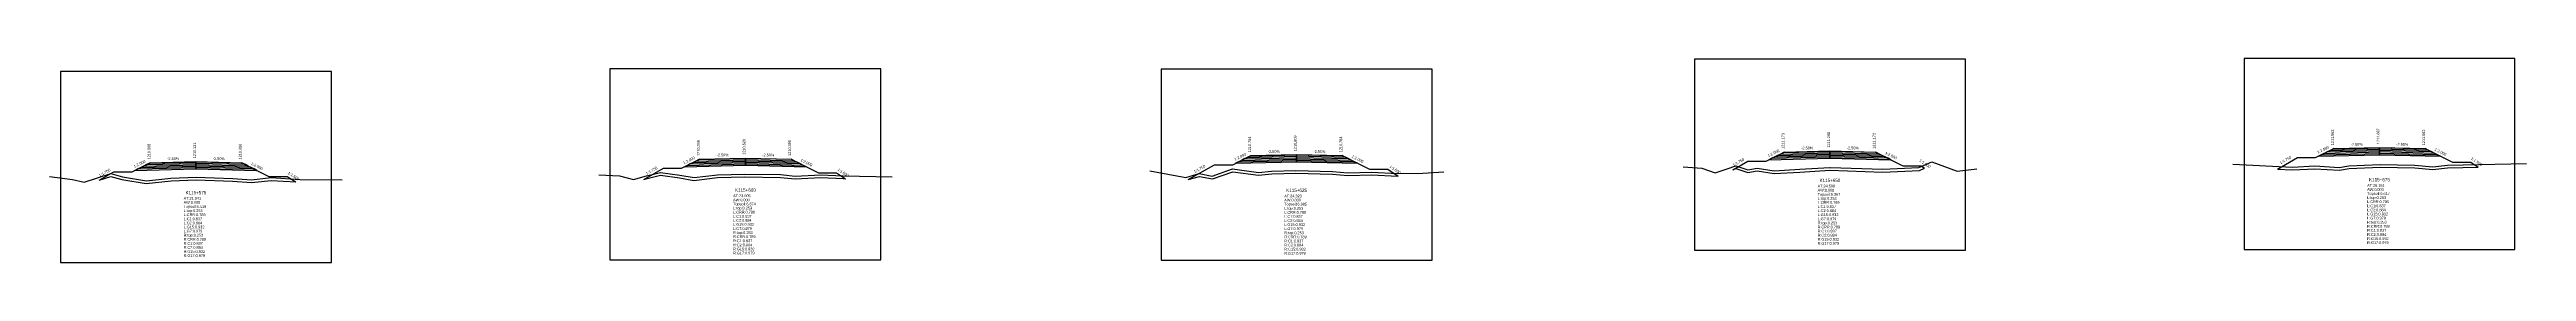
# Model space of a CAD drawing. Extents: x -7 to 78429, y 1189 to 1262.
# Drawn here: x 71088.2 to 71359.7, y 1199 to 1221.5 of the extents above; entities that cross this region are included whole.
import ezdxf
from ezdxf.enums import TextEntityAlignment as Align

# ---------------------------------------------------------------- set-up
doc = ezdxf.new("R2010")
doc.units = 0

msp = doc.modelspace()

# ---------------------------------------------------------------- linework, layer by layer
at = {"layer": 'A4_BORDER', "color": 7}
for points in [[(71089.401, 1199.035), (71119.101, 1199.035), (71119.101, 1220.035), (71089.401, 1220.035), (71089.401, 1199.035)], [(71149.64, 1199.319), (71179.34, 1199.319), (71179.34, 1220.319), (71149.64, 1220.319), (71149.64, 1199.319)], [(71210.062, 1199.296), (71239.762, 1199.296), (71239.762, 1220.296), (71210.062, 1220.296), (71210.062, 1199.296)], [(71268.536, 1200.385), (71298.236, 1200.385), (71298.236, 1221.385), (71268.536, 1221.385), (71268.536, 1200.385)], [(71328.781, 1200.463), (71358.481, 1200.463), (71358.481, 1221.463), (71328.781, 1221.463), (71328.781, 1200.463)]]:
    msp.add_lwpolyline(points, dxfattribs=at)
at = {"layer": 'CLEAR_GROUND', "color": 8}
for points in [[(71093.645, 1208.088), (71094.917, 1208.494), (71096.14, 1208.166), (71098.804, 1207.725), (71101.525, 1208.023), (71104.271, 1208.114), (71108.263, 1207.984), (71110.33, 1207.812), (71112.504, 1208.066), (71115.183, 1207.885)], [(71153.345, 1208.169), (71153.721, 1208.276), (71155.177, 1208.626), (71157.256, 1208.357), (71158.85, 1208.06), (71161.435, 1208.364), (71164.43, 1208.462), (71168.318, 1208.393), (71169.947, 1208.237), (71172.764, 1208.379), (71175.207, 1208.254), (71175.457, 1208.25)], [(71213.045, 1208.146), (71214.251, 1208.507), (71215.695, 1208.215), (71217.91, 1209.01), (71220.72, 1208.62), (71222.192, 1208.774), (71224.838, 1208.838), (71228.839, 1208.738), (71230.535, 1208.592), (71233.129, 1208.68), (71236.009, 1208.517), (71236.061, 1208.518)], [(71272.745, 1209.235), (71273.084, 1209.362), (71274.371, 1208.929), (71275.4, 1209.095), (71277.267, 1208.815), (71280.085, 1208.982), (71283.36, 1209.169), (71283.362, 1209.169), (71289.196, 1208.984), (71293.201, 1209.166), (71293.764, 1209.421)], [(71332.445, 1209.313), (71334.088, 1209.23), (71336.537, 1209.344), (71339.235, 1209.192), (71340.299, 1209.353), (71343.693, 1209.502), (71347.497, 1209.427), (71349.471, 1209.268), (71351.105, 1209.444), (71354.461, 1209.508)]]:
    msp.add_lwpolyline(points, dxfattribs=at)
at = {"layer": 'DESIGN_ROAD_TRIMMED', "color": 1}
for points in [[(71272.745, 1209.235), (71274.386, 1210.173), (71276.386, 1210.173), (71278.386, 1211.173), (71278.386, 1211.173), (71278.281, 1211.12), (71278.281, 1211.12), (71277.965, 1210.962), (71277.965, 1210.962), (71277.65, 1210.805), (71277.65, 1210.805), (71277.334, 1210.647), (71277.334, 1210.647), (71277.018, 1210.489), (71277.018, 1210.489), (71276.702, 1210.331), (71283.386, 1210.498), (71283.386, 1210.648), (71283.386, 1210.648), (71283.386, 1210.798), (71283.386, 1210.798), (71283.386, 1210.948), (71283.386, 1210.948), (71283.386, 1211.098), (71283.386, 1211.098), (71283.386, 1211.248), (71283.386, 1211.248), (71283.386, 1211.298), (71283.386, 1211.298), (71283.386, 1211.298), (71283.386, 1211.298), (71283.386, 1211.298), (71283.386, 1211.248), (71283.386, 1211.248), (71283.386, 1211.098), (71283.386, 1211.098), (71283.386, 1210.948), (71283.386, 1210.948), (71283.386, 1210.798), (71283.386, 1210.798), (71283.386, 1210.648), (71283.386, 1210.648), (71283.386, 1210.498), (71290.071, 1210.331), (71289.755, 1210.489), (71289.755, 1210.489), (71289.439, 1210.647), (71289.439, 1210.647), (71289.123, 1210.805), (71289.123, 1210.805), (71288.808, 1210.962), (71288.808, 1210.962), (71288.492, 1211.12), (71288.492, 1211.12), (71288.386, 1211.173), (71288.386, 1211.173), (71291.386, 1209.673), (71293.386, 1209.673), (71293.764, 1209.421)], [(71332.445, 1209.313), (71334.631, 1210.562), (71336.631, 1210.562), (71338.631, 1211.562), (71338.631, 1211.562), (71338.525, 1211.509), (71338.525, 1211.509), (71338.21, 1211.351), (71338.21, 1211.351), (71337.894, 1211.194), (71337.894, 1211.194), (71337.578, 1211.036), (71337.578, 1211.036), (71337.262, 1210.878), (71337.262, 1210.878), (71336.946, 1210.72), (71343.631, 1210.887), (71343.631, 1211.037), (71343.631, 1211.037), (71343.631, 1211.187), (71343.631, 1211.187), (71343.631, 1211.337), (71343.631, 1211.337), (71343.631, 1211.487), (71343.631, 1211.487), (71343.631, 1211.637), (71343.631, 1211.637), (71343.631, 1211.687), (71343.631, 1211.687), (71343.631, 1211.687), (71343.631, 1211.687), (71343.631, 1211.687), (71343.631, 1211.637), (71343.631, 1211.637), (71343.631, 1211.487), (71343.631, 1211.487), (71343.631, 1211.337), (71343.631, 1211.337), (71343.631, 1211.187), (71343.631, 1211.187), (71343.631, 1211.037), (71343.631, 1211.037), (71343.631, 1210.887), (71350.315, 1210.72), (71349.999, 1210.878), (71349.999, 1210.878), (71349.683, 1211.036), (71349.683, 1211.036), (71349.367, 1211.194), (71349.367, 1211.194), (71349.052, 1211.351), (71349.052, 1211.351), (71348.736, 1211.509), (71348.736, 1211.509), (71348.631, 1211.562), (71348.631, 1211.562), (71351.631, 1210.062), (71353.631, 1210.062), (71354.461, 1209.508)], [(71093.645, 1208.088), (71095.251, 1209.006), (71097.251, 1209.006), (71099.251, 1210.006), (71099.251, 1210.006), (71099.146, 1209.953), (71099.146, 1209.953), (71098.83, 1209.795), (71098.83, 1209.795), (71098.514, 1209.638), (71098.514, 1209.638), (71098.198, 1209.48), (71098.198, 1209.48), (71097.883, 1209.322), (71097.883, 1209.322), (71097.567, 1209.164), (71104.251, 1209.331), (71104.251, 1209.481), (71104.251, 1209.481), (71104.251, 1209.631), (71104.251, 1209.631), (71104.251, 1209.781), (71104.251, 1209.781), (71104.251, 1209.931), (71104.251, 1209.931), (71104.251, 1210.081), (71104.251, 1210.081), (71104.251, 1210.131), (71104.251, 1210.131), (71104.251, 1210.131), (71104.251, 1210.131), (71104.251, 1210.131), (71104.251, 1210.081), (71104.251, 1210.081), (71104.251, 1209.931), (71104.251, 1209.931), (71104.251, 1209.781), (71104.251, 1209.781), (71104.251, 1209.631), (71104.251, 1209.631), (71104.251, 1209.481), (71104.251, 1209.481), (71104.251, 1209.331), (71110.935, 1209.164), (71110.62, 1209.322), (71110.62, 1209.322), (71110.304, 1209.48), (71110.304, 1209.48), (71109.988, 1209.638), (71109.988, 1209.638), (71109.672, 1209.795), (71109.672, 1209.795), (71109.356, 1209.953), (71109.356, 1209.953), (71109.251, 1210.006), (71109.251, 1210.006), (71112.251, 1208.506), (71114.251, 1208.506), (71115.183, 1207.885)], [(71153.345, 1208.169), (71155.49, 1209.395), (71157.49, 1209.395), (71159.49, 1210.395), (71159.49, 1210.395), (71159.385, 1210.342), (71159.385, 1210.342), (71159.069, 1210.184), (71159.069, 1210.184), (71158.753, 1210.027), (71158.753, 1210.027), (71158.437, 1209.869), (71158.437, 1209.869), (71158.122, 1209.711), (71158.122, 1209.711), (71157.806, 1209.553), (71164.49, 1209.72), (71164.49, 1209.87), (71164.49, 1209.87), (71164.49, 1210.02), (71164.49, 1210.02), (71164.49, 1210.17), (71164.49, 1210.17), (71164.49, 1210.32), (71164.49, 1210.32), (71164.49, 1210.47), (71164.49, 1210.47), (71164.49, 1210.52), (71164.49, 1210.52), (71164.49, 1210.52), (71164.49, 1210.52), (71164.49, 1210.52), (71164.49, 1210.47), (71164.49, 1210.47), (71164.49, 1210.32), (71164.49, 1210.32), (71164.49, 1210.17), (71164.49, 1210.17), (71164.49, 1210.02), (71164.49, 1210.02), (71164.49, 1209.87), (71164.49, 1209.87), (71164.49, 1209.72), (71171.174, 1209.553), (71170.858, 1209.711), (71170.858, 1209.711), (71170.543, 1209.869), (71170.543, 1209.869), (71170.227, 1210.027), (71170.227, 1210.027), (71169.911, 1210.184), (71169.911, 1210.184), (71169.595, 1210.342), (71169.595, 1210.342), (71169.49, 1210.395), (71169.49, 1210.395), (71172.49, 1208.895), (71174.49, 1208.895), (71175.457, 1208.25)], [(71213.045, 1208.146), (71215.912, 1209.784), (71217.912, 1209.784), (71219.912, 1210.784), (71219.912, 1210.784), (71219.806, 1210.731), (71219.806, 1210.731), (71219.491, 1210.573), (71219.491, 1210.573), (71219.175, 1210.416), (71219.175, 1210.416), (71218.859, 1210.258), (71218.859, 1210.258), (71218.543, 1210.1), (71218.543, 1210.1), (71218.227, 1209.942), (71224.912, 1210.109), (71224.912, 1210.259), (71224.912, 1210.259), (71224.912, 1210.409), (71224.912, 1210.409), (71224.912, 1210.559), (71224.912, 1210.559), (71224.912, 1210.709), (71224.912, 1210.709), (71224.912, 1210.859), (71224.912, 1210.859), (71224.912, 1210.909), (71224.912, 1210.909), (71224.912, 1210.909), (71224.912, 1210.909), (71224.912, 1210.909), (71224.912, 1210.859), (71224.912, 1210.859), (71224.912, 1210.709), (71224.912, 1210.709), (71224.912, 1210.559), (71224.912, 1210.559), (71224.912, 1210.409), (71224.912, 1210.409), (71224.912, 1210.259), (71224.912, 1210.259), (71224.912, 1210.109), (71231.596, 1209.942), (71231.28, 1210.1), (71231.28, 1210.1), (71230.964, 1210.258), (71230.964, 1210.258), (71230.648, 1210.416), (71230.648, 1210.416), (71230.333, 1210.573), (71230.333, 1210.573), (71230.017, 1210.731), (71230.017, 1210.731), (71229.912, 1210.784), (71229.912, 1210.784), (71232.912, 1209.284), (71234.912, 1209.284), (71236.061, 1208.518)]]:
    msp.add_lwpolyline(points, dxfattribs=at)
at = {"layer": 'FINISHED_ROAD', "color": 2}
for points in [[(71274.386, 1210.173), (71276.386, 1210.173), (71278.386, 1211.173), (71278.386, 1211.173), (71283.386, 1211.298), (71288.386, 1211.173), (71288.386, 1211.173), (71291.386, 1209.673), (71293.386, 1209.673)], [(71334.631, 1210.562), (71336.631, 1210.562), (71338.631, 1211.562), (71338.631, 1211.562), (71343.631, 1211.687), (71348.631, 1211.562), (71348.631, 1211.562), (71351.631, 1210.062), (71353.631, 1210.062)], [(71095.251, 1209.006), (71097.251, 1209.006), (71099.251, 1210.006), (71099.251, 1210.006), (71104.251, 1210.131), (71109.251, 1210.006), (71109.251, 1210.006), (71112.251, 1208.506), (71114.251, 1208.506)], [(71155.49, 1209.395), (71157.49, 1209.395), (71159.49, 1210.395), (71159.49, 1210.395), (71164.49, 1210.52), (71169.49, 1210.395), (71169.49, 1210.395), (71172.49, 1208.895), (71174.49, 1208.895)], [(71215.912, 1209.784), (71217.912, 1209.784), (71219.912, 1210.784), (71219.912, 1210.784), (71224.912, 1210.909), (71229.912, 1210.784), (71229.912, 1210.784), (71232.912, 1209.284), (71234.912, 1209.284)]]:
    msp.add_lwpolyline(points, dxfattribs=at)
at = {"layer": 'LAYER_0', "color": 4}
for points in [[(71278.386, 1211.173), (71278.281, 1211.12), (71283.386, 1211.248), (71283.386, 1211.298)], [(71338.631, 1211.562), (71338.525, 1211.509), (71343.631, 1211.637), (71343.631, 1211.687)], [(71099.251, 1210.006), (71099.146, 1209.953), (71104.251, 1210.081), (71104.251, 1210.131)], [(71159.49, 1210.395), (71159.385, 1210.342), (71164.49, 1210.47), (71164.49, 1210.52)], [(71219.912, 1210.784), (71219.806, 1210.731), (71224.912, 1210.859), (71224.912, 1210.909)]]:
    msp.add_lwpolyline(points, dxfattribs=at)
at = {"layer": 'LAYER_1', "color": 4}
for points in [[(71278.281, 1211.12), (71277.965, 1210.962), (71283.386, 1211.098), (71283.386, 1211.248)], [(71338.525, 1211.509), (71338.21, 1211.351), (71343.631, 1211.487), (71343.631, 1211.637)], [(71099.146, 1209.953), (71098.83, 1209.795), (71104.251, 1209.931), (71104.251, 1210.081)], [(71159.385, 1210.342), (71159.069, 1210.184), (71164.49, 1210.32), (71164.49, 1210.47)], [(71219.806, 1210.731), (71219.491, 1210.573), (71224.912, 1210.709), (71224.912, 1210.859)]]:
    msp.add_lwpolyline(points, dxfattribs=at)
at = {"layer": 'LAYER_10', "color": 6}
for points in [[(71349.683, 1211.036), (71349.999, 1210.878), (71343.631, 1211.037), (71343.631, 1211.187)], [(71110.304, 1209.48), (71110.62, 1209.322), (71104.251, 1209.481), (71104.251, 1209.631)], [(71170.543, 1209.869), (71170.858, 1209.711), (71164.49, 1209.87), (71164.49, 1210.02)], [(71230.964, 1210.258), (71231.28, 1210.1), (71224.912, 1210.259), (71224.912, 1210.409)], [(71289.439, 1210.647), (71289.755, 1210.489), (71283.386, 1210.648), (71283.386, 1210.798)]]:
    msp.add_lwpolyline(points, dxfattribs=at)
at = {"layer": 'LAYER_11', "color": 6}
for points in [[(71110.62, 1209.322), (71110.935, 1209.164), (71104.251, 1209.331), (71104.251, 1209.481)], [(71170.858, 1209.711), (71171.174, 1209.553), (71164.49, 1209.72), (71164.49, 1209.87)], [(71231.28, 1210.1), (71231.596, 1209.942), (71224.912, 1210.109), (71224.912, 1210.259)], [(71289.755, 1210.489), (71290.071, 1210.331), (71283.386, 1210.498), (71283.386, 1210.648)], [(71349.999, 1210.878), (71350.315, 1210.72), (71343.631, 1210.887), (71343.631, 1211.037)]]:
    msp.add_lwpolyline(points, dxfattribs=at)
at = {"layer": 'LAYER_2', "color": 4}
for points in [[(71277.965, 1210.962), (71277.65, 1210.805), (71283.386, 1210.948), (71283.386, 1211.098)], [(71338.21, 1211.351), (71337.894, 1211.194), (71343.631, 1211.337), (71343.631, 1211.487)], [(71098.83, 1209.795), (71098.514, 1209.638), (71104.251, 1209.781), (71104.251, 1209.931)], [(71159.069, 1210.184), (71158.753, 1210.027), (71164.49, 1210.17), (71164.49, 1210.32)], [(71219.491, 1210.573), (71219.175, 1210.416), (71224.912, 1210.559), (71224.912, 1210.709)]]:
    msp.add_lwpolyline(points, dxfattribs=at)
at = {"layer": 'LAYER_3', "color": 4}
for points in [[(71337.894, 1211.194), (71337.578, 1211.036), (71343.631, 1211.187), (71343.631, 1211.337)], [(71098.514, 1209.638), (71098.198, 1209.48), (71104.251, 1209.631), (71104.251, 1209.781)], [(71158.753, 1210.027), (71158.437, 1209.869), (71164.49, 1210.02), (71164.49, 1210.17)], [(71219.175, 1210.416), (71218.859, 1210.258), (71224.912, 1210.409), (71224.912, 1210.559)], [(71277.65, 1210.805), (71277.334, 1210.647), (71283.386, 1210.798), (71283.386, 1210.948)]]:
    msp.add_lwpolyline(points, dxfattribs=at)
at = {"layer": 'LAYER_4', "color": 4}
for points in [[(71337.578, 1211.036), (71337.262, 1210.878), (71343.631, 1211.037), (71343.631, 1211.187)], [(71098.198, 1209.48), (71097.883, 1209.322), (71104.251, 1209.481), (71104.251, 1209.631)], [(71158.437, 1209.869), (71158.122, 1209.711), (71164.49, 1209.87), (71164.49, 1210.02)], [(71218.859, 1210.258), (71218.543, 1210.1), (71224.912, 1210.259), (71224.912, 1210.409)], [(71277.334, 1210.647), (71277.018, 1210.489), (71283.386, 1210.648), (71283.386, 1210.798)]]:
    msp.add_lwpolyline(points, dxfattribs=at)
at = {"layer": 'LAYER_5', "color": 4}
for points in [[(71097.883, 1209.322), (71097.567, 1209.164), (71104.251, 1209.331), (71104.251, 1209.481)], [(71158.122, 1209.711), (71157.806, 1209.553), (71164.49, 1209.72), (71164.49, 1209.87)], [(71218.543, 1210.1), (71218.227, 1209.942), (71224.912, 1210.109), (71224.912, 1210.259)], [(71277.018, 1210.489), (71276.702, 1210.331), (71283.386, 1210.498), (71283.386, 1210.648)], [(71337.262, 1210.878), (71336.946, 1210.72), (71343.631, 1210.887), (71343.631, 1211.037)]]:
    msp.add_lwpolyline(points, dxfattribs=at)
at = {"layer": 'LAYER_6', "color": 6}
for points in [[(71288.386, 1211.173), (71288.492, 1211.12), (71283.386, 1211.248), (71283.386, 1211.298)], [(71348.631, 1211.562), (71348.736, 1211.509), (71343.631, 1211.637), (71343.631, 1211.687)], [(71109.251, 1210.006), (71109.356, 1209.953), (71104.251, 1210.081), (71104.251, 1210.131)], [(71169.49, 1210.395), (71169.595, 1210.342), (71164.49, 1210.47), (71164.49, 1210.52)], [(71229.912, 1210.784), (71230.017, 1210.731), (71224.912, 1210.859), (71224.912, 1210.909)]]:
    msp.add_lwpolyline(points, dxfattribs=at)
at = {"layer": 'LAYER_7', "color": 6}
for points in [[(71288.492, 1211.12), (71288.808, 1210.962), (71283.386, 1211.098), (71283.386, 1211.248)], [(71348.736, 1211.509), (71349.052, 1211.351), (71343.631, 1211.487), (71343.631, 1211.637)], [(71109.356, 1209.953), (71109.672, 1209.795), (71104.251, 1209.931), (71104.251, 1210.081)], [(71169.595, 1210.342), (71169.911, 1210.184), (71164.49, 1210.32), (71164.49, 1210.47)], [(71230.017, 1210.731), (71230.333, 1210.573), (71224.912, 1210.709), (71224.912, 1210.859)]]:
    msp.add_lwpolyline(points, dxfattribs=at)
at = {"layer": 'LAYER_8', "color": 6}
for points in [[(71288.808, 1210.962), (71289.123, 1210.805), (71283.386, 1210.948), (71283.386, 1211.098)], [(71349.052, 1211.351), (71349.367, 1211.194), (71343.631, 1211.337), (71343.631, 1211.487)], [(71109.672, 1209.795), (71109.988, 1209.638), (71104.251, 1209.781), (71104.251, 1209.931)], [(71169.911, 1210.184), (71170.227, 1210.027), (71164.49, 1210.17), (71164.49, 1210.32)], [(71230.333, 1210.573), (71230.648, 1210.416), (71224.912, 1210.559), (71224.912, 1210.709)]]:
    msp.add_lwpolyline(points, dxfattribs=at)
at = {"layer": 'LAYER_9', "color": 6}
for points in [[(71349.367, 1211.194), (71349.683, 1211.036), (71343.631, 1211.187), (71343.631, 1211.337)], [(71109.988, 1209.638), (71110.304, 1209.48), (71104.251, 1209.631), (71104.251, 1209.781)], [(71170.227, 1210.027), (71170.543, 1209.869), (71164.49, 1210.02), (71164.49, 1210.17)], [(71230.648, 1210.416), (71230.964, 1210.258), (71224.912, 1210.409), (71224.912, 1210.559)], [(71289.123, 1210.805), (71289.439, 1210.647), (71283.386, 1210.798), (71283.386, 1210.948)]]:
    msp.add_lwpolyline(points, dxfattribs=at)
at = {"layer": 'NATURAL_GROUND', "color": 3}
for points in [[(71088.199, 1208.478), (71090.725, 1208.173), (71091.993, 1207.868), (71093.439, 1208.337), (71094.91, 1208.807), (71096.203, 1208.459), (71098.812, 1208.028), (71101.504, 1208.323), (71104.271, 1208.414), (71108.28, 1208.284), (71110.325, 1208.113), (71112.497, 1208.367), (71115.635, 1208.155), (71120.283, 1208.125)], [(71148.402, 1208.667), (71150.696, 1208.553), (71152.235, 1208.166), (71153.645, 1208.566), (71155.161, 1208.93), (71157.303, 1208.654), (71158.86, 1208.363), (71161.413, 1208.663), (71164.428, 1208.762), (71168.335, 1208.693), (71169.954, 1208.538), (71172.764, 1208.679), (71175.217, 1208.554), (71180.567, 1208.466)], [(71208.808, 1209.122), (71212.77, 1208.377), (71214.237, 1208.816), (71215.673, 1208.526), (71217.879, 1209.317), (71220.725, 1208.922), (71222.173, 1209.074), (71224.839, 1209.138), (71228.856, 1209.038), (71230.543, 1208.892), (71233.133, 1208.98), (71236.015, 1208.817), (71238.759, 1208.866), (71241.065, 1208.993)], [(71267.282, 1209.536), (71269.334, 1209.417), (71270.803, 1208.902), (71272.111, 1209.318), (71273.078, 1209.68), (71274.396, 1209.237), (71275.398, 1209.398), (71277.28, 1209.117), (71280.067, 1209.282), (71283.38, 1209.471), (71283.395, 1209.468), (71289.193, 1209.284), (71293.129, 1209.463), (71294.566, 1210.114), (71297.34, 1209.069), (71299.477, 1209.33)], [(71327.547, 1209.86), (71334.089, 1209.531), (71336.539, 1209.645), (71339.221, 1209.493), (71340.27, 1209.652), (71343.69, 1209.802), (71347.512, 1209.726), (71349.467, 1209.57), (71351.086, 1209.743), (71359.744, 1209.91)]]:
    msp.add_lwpolyline(points, dxfattribs=at)
at = {"layer": 'STRUCTURE_LEFT', "color": 4}
for points in [[(71278.386, 1211.173), (71278.281, 1211.12), (71278.281, 1211.12), (71277.965, 1210.962), (71277.965, 1210.962), (71277.65, 1210.805), (71277.65, 1210.805), (71277.334, 1210.647), (71277.334, 1210.647), (71277.018, 1210.489), (71277.018, 1210.489), (71276.702, 1210.331), (71283.386, 1210.498), (71283.386, 1210.648), (71283.386, 1210.648), (71283.386, 1210.798), (71283.386, 1210.798), (71283.386, 1210.948), (71283.386, 1210.948), (71283.386, 1211.098), (71283.386, 1211.098), (71283.386, 1211.248), (71283.386, 1211.248), (71283.386, 1211.298), (71283.386, 1211.298)], [(71338.631, 1211.562), (71338.525, 1211.509), (71338.525, 1211.509), (71338.21, 1211.351), (71338.21, 1211.351), (71337.894, 1211.194), (71337.894, 1211.194), (71337.578, 1211.036), (71337.578, 1211.036), (71337.262, 1210.878), (71337.262, 1210.878), (71336.946, 1210.72), (71343.631, 1210.887), (71343.631, 1211.037), (71343.631, 1211.037), (71343.631, 1211.187), (71343.631, 1211.187), (71343.631, 1211.337), (71343.631, 1211.337), (71343.631, 1211.487), (71343.631, 1211.487), (71343.631, 1211.637), (71343.631, 1211.637), (71343.631, 1211.687), (71343.631, 1211.687)], [(71099.251, 1210.006), (71099.146, 1209.953), (71099.146, 1209.953), (71098.83, 1209.795), (71098.83, 1209.795), (71098.514, 1209.638), (71098.514, 1209.638), (71098.198, 1209.48), (71098.198, 1209.48), (71097.883, 1209.322), (71097.883, 1209.322), (71097.567, 1209.164), (71104.251, 1209.331), (71104.251, 1209.481), (71104.251, 1209.481), (71104.251, 1209.631), (71104.251, 1209.631), (71104.251, 1209.781), (71104.251, 1209.781), (71104.251, 1209.931), (71104.251, 1209.931), (71104.251, 1210.081), (71104.251, 1210.081), (71104.251, 1210.131), (71104.251, 1210.131)], [(71159.49, 1210.395), (71159.385, 1210.342), (71159.385, 1210.342), (71159.069, 1210.184), (71159.069, 1210.184), (71158.753, 1210.027), (71158.753, 1210.027), (71158.437, 1209.869), (71158.437, 1209.869), (71158.122, 1209.711), (71158.122, 1209.711), (71157.806, 1209.553), (71164.49, 1209.72), (71164.49, 1209.87), (71164.49, 1209.87), (71164.49, 1210.02), (71164.49, 1210.02), (71164.49, 1210.17), (71164.49, 1210.17), (71164.49, 1210.32), (71164.49, 1210.32), (71164.49, 1210.47), (71164.49, 1210.47), (71164.49, 1210.52), (71164.49, 1210.52)], [(71219.912, 1210.784), (71219.806, 1210.731), (71219.806, 1210.731), (71219.491, 1210.573), (71219.491, 1210.573), (71219.175, 1210.416), (71219.175, 1210.416), (71218.859, 1210.258), (71218.859, 1210.258), (71218.543, 1210.1), (71218.543, 1210.1), (71218.227, 1209.942), (71224.912, 1210.109), (71224.912, 1210.259), (71224.912, 1210.259), (71224.912, 1210.409), (71224.912, 1210.409), (71224.912, 1210.559), (71224.912, 1210.559), (71224.912, 1210.709), (71224.912, 1210.709), (71224.912, 1210.859), (71224.912, 1210.859), (71224.912, 1210.909), (71224.912, 1210.909)]]:
    msp.add_lwpolyline(points, dxfattribs=at)
at = {"layer": 'STRUCTURE_RIGHT', "color": 6}
for points in [[(71283.386, 1211.298), (71283.386, 1211.298), (71283.386, 1211.248), (71283.386, 1211.248), (71283.386, 1211.098), (71283.386, 1211.098), (71283.386, 1210.948), (71283.386, 1210.948), (71283.386, 1210.798), (71283.386, 1210.798), (71283.386, 1210.648), (71283.386, 1210.648), (71283.386, 1210.498), (71290.071, 1210.331), (71289.755, 1210.489), (71289.755, 1210.489), (71289.439, 1210.647), (71289.439, 1210.647), (71289.123, 1210.805), (71289.123, 1210.805), (71288.808, 1210.962), (71288.808, 1210.962), (71288.492, 1211.12), (71288.492, 1211.12), (71288.386, 1211.173)], [(71343.631, 1211.687), (71343.631, 1211.687), (71343.631, 1211.637), (71343.631, 1211.637), (71343.631, 1211.487), (71343.631, 1211.487), (71343.631, 1211.337), (71343.631, 1211.337), (71343.631, 1211.187), (71343.631, 1211.187), (71343.631, 1211.037), (71343.631, 1211.037), (71343.631, 1210.887), (71350.315, 1210.72), (71349.999, 1210.878), (71349.999, 1210.878), (71349.683, 1211.036), (71349.683, 1211.036), (71349.367, 1211.194), (71349.367, 1211.194), (71349.052, 1211.351), (71349.052, 1211.351), (71348.736, 1211.509), (71348.736, 1211.509), (71348.631, 1211.562)], [(71104.251, 1210.131), (71104.251, 1210.131), (71104.251, 1210.081), (71104.251, 1210.081), (71104.251, 1209.931), (71104.251, 1209.931), (71104.251, 1209.781), (71104.251, 1209.781), (71104.251, 1209.631), (71104.251, 1209.631), (71104.251, 1209.481), (71104.251, 1209.481), (71104.251, 1209.331), (71110.935, 1209.164), (71110.62, 1209.322), (71110.62, 1209.322), (71110.304, 1209.48), (71110.304, 1209.48), (71109.988, 1209.638), (71109.988, 1209.638), (71109.672, 1209.795), (71109.672, 1209.795), (71109.356, 1209.953), (71109.356, 1209.953), (71109.251, 1210.006)], [(71164.49, 1210.52), (71164.49, 1210.52), (71164.49, 1210.47), (71164.49, 1210.47), (71164.49, 1210.32), (71164.49, 1210.32), (71164.49, 1210.17), (71164.49, 1210.17), (71164.49, 1210.02), (71164.49, 1210.02), (71164.49, 1209.87), (71164.49, 1209.87), (71164.49, 1209.72), (71171.174, 1209.553), (71170.858, 1209.711), (71170.858, 1209.711), (71170.543, 1209.869), (71170.543, 1209.869), (71170.227, 1210.027), (71170.227, 1210.027), (71169.911, 1210.184), (71169.911, 1210.184), (71169.595, 1210.342), (71169.595, 1210.342), (71169.49, 1210.395)], [(71224.912, 1210.909), (71224.912, 1210.909), (71224.912, 1210.859), (71224.912, 1210.859), (71224.912, 1210.709), (71224.912, 1210.709), (71224.912, 1210.559), (71224.912, 1210.559), (71224.912, 1210.409), (71224.912, 1210.409), (71224.912, 1210.259), (71224.912, 1210.259), (71224.912, 1210.109), (71231.596, 1209.942), (71231.28, 1210.1), (71231.28, 1210.1), (71230.964, 1210.258), (71230.964, 1210.258), (71230.648, 1210.416), (71230.648, 1210.416), (71230.333, 1210.573), (71230.333, 1210.573), (71230.017, 1210.731), (71230.017, 1210.731), (71229.912, 1210.784)]]:
    msp.add_lwpolyline(points, dxfattribs=at)

# ---------------------------------------------------------------- texts
at = {"layer": 'INFO_TEXT'}
for s, p in [('AT:21.941', (71102.901, 1205.935)), ('AW:0.000', (71102.901, 1205.485)), ('AT:23.005', (71163.14, 1206.219)), ('AW:0.000', (71163.14, 1205.769)), ('AT:24.323', (71223.562, 1206.196)), ('AW:0.000', (71223.562, 1205.746)), ('AT:24.586', (71282.036, 1207.285)), ('AW:0.000', (71282.036, 1206.835)), ('Topsoil:6.367', (71282.036, 1206.385)), ('L:top:0.253', (71282.036, 1205.935)), ('L:CRR:0.789', (71282.036, 1205.485)), ('AT:26.161', (71342.281, 1207.363)), ('AW:0.000', (71342.281, 1206.913)), ('Topsoil:6.617', (71342.281, 1206.463)), ('L:top:0.253', (71342.281, 1206.013)), ('L:CRR:0.789', (71342.281, 1205.563)), ('Topsoil:6.519', (71102.901, 1205.035)), ('L:top:0.253', (71102.901, 1204.585)), ('L:CRR:0.789', (71102.901, 1204.135)), ('L:C1:0.837', (71102.901, 1203.685)), ('L:C2:0.884', (71102.901, 1203.235)), ('L:G15:0.932', (71102.901, 1202.785)), ('Topsoil:6.674', (71163.14, 1205.319)), ('L:top:0.253', (71163.14, 1204.869)), ('L:CRR:0.789', (71163.14, 1204.419)), ('L:C1:0.837', (71163.14, 1203.969)), ('L:C2:0.884', (71163.14, 1203.519)), ('L:G15:0.932', (71163.14, 1203.069)), ('Topsoil:6.985', (71223.562, 1205.296)), ('L:top:0.253', (71223.562, 1204.846)), ('L:CRR:0.789', (71223.562, 1204.396)), ('L:C1:0.837', (71223.562, 1203.946)), ('L:C2:0.884', (71223.562, 1203.496)), ('L:G15:0.932', (71223.562, 1203.046)), ('L:C1:0.837', (71282.036, 1205.035)), ('L:C2:0.884', (71282.036, 1204.585)), ('L:G15:0.932', (71282.036, 1204.135)), ('L:G7:0.979', (71282.036, 1203.685)), ('R:top:0.253', (71282.036, 1203.235)), ('R:CRR:0.789', (71282.036, 1202.785)), ('L:C1:0.837', (71342.281, 1205.113)), ('L:C2:0.884', (71342.281, 1204.663)), ('L:G15:0.932', (71342.281, 1204.213)), ('L:G7:0.979', (71342.281, 1203.763)), ('R:top:0.253', (71342.281, 1203.313)), ('R:CRR:0.789', (71342.281, 1202.863)), ('L:G7:0.979', (71102.901, 1202.335)), ('R:top:0.253', (71102.901, 1201.885)), ('R:CRR:0.789', (71102.901, 1201.435)), ('R:C1:0.837', (71102.901, 1200.985)), ('R:C2:0.884', (71102.901, 1200.535)), ('R:G15:0.932', (71102.901, 1200.085)), ('L:G7:0.979', (71163.14, 1202.619)), ('R:top:0.253', (71163.14, 1202.169)), ('R:CRR:0.789', (71163.14, 1201.719)), ('R:C1:0.837', (71163.14, 1201.269)), ('R:C2:0.884', (71163.14, 1200.819)), ('R:G15:0.932', (71163.14, 1200.369)), ('L:G7:0.979', (71223.562, 1202.596)), ('R:top:0.253', (71223.562, 1202.146)), ('R:CRR:0.789', (71223.562, 1201.696)), ('R:C1:0.837', (71223.562, 1201.246)), ('R:C2:0.884', (71223.562, 1200.796)), ('R:G15:0.932', (71223.562, 1200.346)), ('R:C1:0.837', (71282.036, 1202.335)), ('R:C2:0.884', (71282.036, 1201.885)), ('R:G15:0.932', (71282.036, 1201.435)), ('R:G17:0.979', (71282.036, 1200.985)), ('R:C1:0.837', (71342.281, 1202.413)), ('R:C2:0.884', (71342.281, 1201.963)), ('R:G15:0.932', (71342.281, 1201.513)), ('R:G17:0.979', (71342.281, 1201.063)), ('R:G17:0.979', (71102.901, 1199.635)), ('R:G17:0.979', (71163.14, 1199.919)), ('R:G17:0.979', (71223.562, 1199.896))]:
    msp.add_text(s, height=0.3, dxfattribs=at).set_placement(p)
at = {"layer": 'LEFT_TEXT_H'}
for s, p in [('1210.006', (71099.251, 1210.366)), ('1210.395', (71159.49, 1210.755)), ('1210.784', (71219.912, 1211.144)), ('1211.173', (71278.386, 1211.533)), ('1211.562', (71338.631, 1211.922))]:
    msp.add_text(s, height=0.3, rotation=90, dxfattribs=at).set_placement(p)
at = {"layer": 'POINT_TEXT_H'}
for s, p in [('1210.131', (71104.251, 1210.491)), ('1210.520', (71164.49, 1210.88)), ('1210.909', (71224.912, 1211.269)), ('1211.298', (71283.386, 1211.658)), ('1211.687', (71343.631, 1212.047))]:
    msp.add_text(s, height=0.3, rotation=90, dxfattribs=at).set_placement(p)
at = {"layer": 'RIGHT_TEXT_H'}
for s, p in [('1210.006', (71109.251, 1210.366)), ('1210.395', (71169.49, 1210.755)), ('1210.784', (71229.912, 1211.144)), ('1211.173', (71288.386, 1211.533)), ('1211.562', (71348.631, 1211.922))]:
    msp.add_text(s, height=0.3, rotation=90, dxfattribs=at).set_placement(p)
at = {"layer": 'SLOPE_left'}
for s, rotation, p in [('1:2.000', 26.565, (71277.306, 1210.834)), ('1:2.000', 26.565, (71337.55, 1211.223)), ('1:1.750', 29.745, (71094.359, 1208.703)), ('1:2.000', 26.565, (71098.171, 1209.667)), ('1:1.750', 29.745, (71154.328, 1208.938)), ('1:2.000', 26.565, (71158.409, 1210.056)), ('1:1.750', 29.745, (71214.389, 1209.121)), ('1:2.000', 26.565, (71218.831, 1210.445)), ('1:1.750', 29.745, (71273.476, 1209.86)), ('1:1.750', 29.745, (71333.448, 1210.094))]:
    msp.add_text(s, height=0.3, rotation=rotation, dxfattribs=at).set_placement(p, align=Align.BOTTOM_CENTER)
at = {"layer": 'SLOPE_right'}
for s, rotation, p in [('1:2.000', -26.565, (71289.967, 1210.584)), ('1:2.000', -26.565, (71350.211, 1210.973)), ('1:2.000', -26.565, (71110.832, 1209.417)), ('1:1.500', -33.69, (71114.817, 1208.345)), ('1:2.000', -26.565, (71171.07, 1209.806)), ('1:1.500', -33.69, (71175.073, 1208.722)), ('1:2.000', -26.565, (71231.492, 1210.195)), ('1:1.500', -33.69, (71235.586, 1209.051)), ('1:1.500', -33.69, (71293.675, 1209.697)), ('1:1.500', -33.69, (71354.146, 1209.935))]:
    msp.add_text(s, height=0.3, rotation=rotation, dxfattribs=at).set_placement(p, align=Align.BOTTOM_CENTER)
at = {"layer": 'SLOPE_TEXT'}
for p in [(71222.412, 1211.087), (71227.412, 1211.087), (71280.886, 1211.476), (71285.886, 1211.476), (71341.131, 1211.864), (71346.131, 1211.864), (71101.751, 1210.309), (71106.751, 1210.309), (71161.99, 1210.697), (71166.99, 1210.697)]:
    msp.add_text('-2.50%', height=0.3, dxfattribs=at).set_placement(p, align=Align.CENTER)
at = {"layer": 'STATION_TITLE'}
for s, p in [('K115+575', (71104.251, 1206.535)), ('K115+600', (71164.49, 1206.819)), ('K115+625', (71224.912, 1206.796)), ('K115+650', (71283.386, 1207.885)), ('K115+675', (71343.631, 1207.963))]:
    msp.add_text(s, height=0.36, dxfattribs=at).set_placement(p, align=Align.CENTER)

doc.saveas('drawing.dxf')
